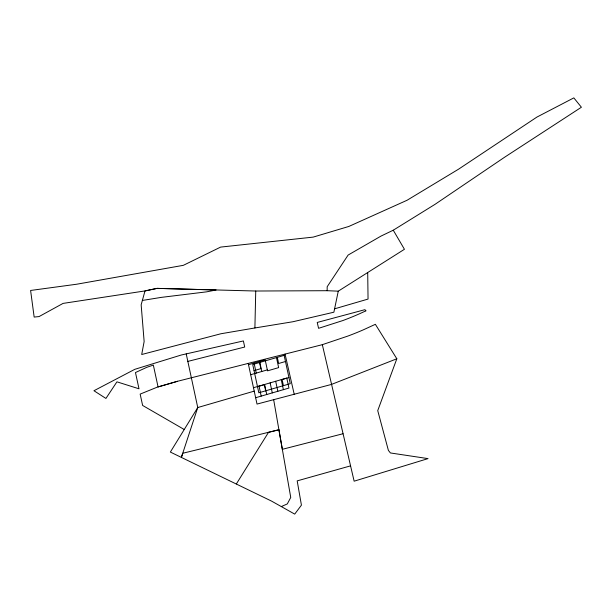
<?xml version="1.0" encoding="UTF-8"?>
<svg xmlns="http://www.w3.org/2000/svg" width="612" height="612" viewBox="0 0 612 612"><rect width="100%" height="100%" fill="white"/><g stroke="black" fill="none" stroke-linecap="round" stroke-linejoin="round"><path stroke-width="0.92" d="M327.145 290.7L327.183 286.73L348.121 255.059L381.047 236.064L393.264 230.204L434.941 204.393L504.64 157.2L581.4 107.238L573.834 97.889L536.923 117.076L458.602 169.157L407.064 200.262L348.848 226.448L313.168 237.112L220.626 247.095L183.332 265.333L76.668 284.228L30.6 290.463L34.157 317.07L39.061 316.572L63.074 303.399L145.006 290.922L157.1 288.374L255.74 291.021L327.145 290.7L338.268 291.167L404.433 249.283L393.264 230.204M142.359 300.446L161.354 297.371L206.642 291.84L216.097 289.973L157.1 288.374L145.006 290.922L141.158 304.814L144.141 341.519L141.701 354.516L220.917 333.754L254.898 327.963L255.74 291.021M338.268 291.167L333.884 312.204L292.926 321.744L254.898 327.963M396.828 358.777L377.734 410.621L388.39 450.401L390.425 452.957L428.025 458.61L354.141 481.185L322.325 344.671L347.708 336.126A268.477 233.669 -29.4 0 0 362.993 329.99L375.37 324.314L396.828 358.777L331.444 384.435L257.017 404.073L248.235 363.413M236.354 483.939L268.546 432.302L278.919 429.769L290.746 497.457L287.296 503.928L281.306 506.575L271.46 501.06L170.358 452.069L197.752 407.538L254.225 391.129M334.588 308.83L368.049 299.069L367.713 272.96M322.325 344.671L177.579 381.268L158.064 386.937L153.344 365.089L146.727 367.338L135.474 372.547L139 388.796L116.93 381.834L105.93 398.443L93.95 390.731L134.801 369.327L181.259 355.014L243.385 340.945L244.701 347.035L187.846 361.401M177.579 381.268L157.2 387.182L140.156 394.105L142.627 405.45L184.235 429.509M248.51 364.691L265.164 359.856L267.536 370.849L278.636 367.621L276.471 357.599M254.041 370.635L260.88 368.646L259.557 362.511M285.483 361.501L278.644 363.49L277.32 357.354M250.675 374.72L267.329 369.885M253.483 387.71L286.783 378.04L288.948 388.062L255.648 397.731M257.507 386.669L264.346 384.68L265.669 390.816M288.94 377.543L282.101 379.524L283.425 385.659M350.538 465.87L297.187 480.871L301.425 505.152L294.709 514.111L281.306 506.575M343.011 433.74L282.331 449.315L273.663 399.682M278.919 429.769L182.751 453.262L181.381 457.401L197.752 407.538L186.224 353.881M285.047 354.088L294.211 394.258M281.237 379.647L283.394 389.676M275.683 381.261L277.848 391.282M270.137 382.875L272.294 392.896M259.61 361.47L261.775 371.492M264.583 384.481L266.748 394.511M254.064 363.084L256.229 373.106M259.037 386.096L261.194 396.117M365.877 310.85L359.841 313.627A251.716 219.081 -29.4 0 1 342.812 320.566L318.577 328.323L317.23 322.447L364.951 309.664L365.877 310.85M284.152 355.373L252.718 364.5L258.83 392.797L290.264 383.67L284.152 355.373"/></g></svg>
